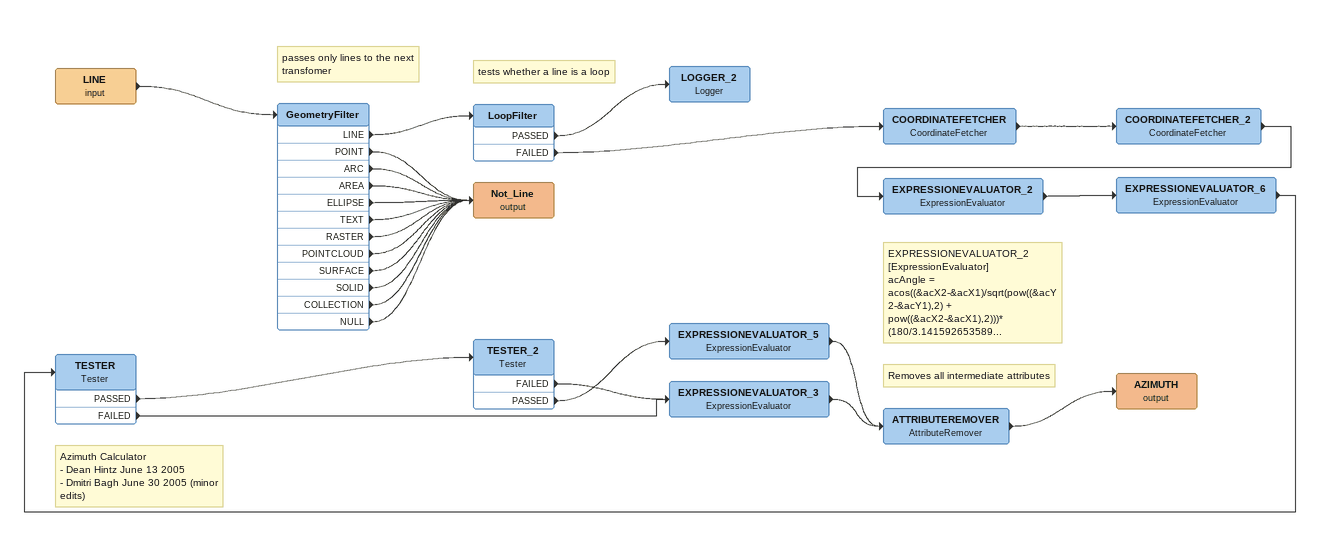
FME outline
LINE (input)
    -> GeometryFilter
Note: passes only lines to the next transfomer
GeometryFilter
    LINE -> LoopFilter
    POINT -> Not_Line (output)
    ARC -> Not_Line (output)
    AREA -> Not_Line (output)
    ELLIPSE -> Not_Line (output)
    TEXT -> Not_Line (output)
    RASTER -> Not_Line (output)
    POINTCLOUD -> Not_Line (output)
    SURFACE -> Not_Line (output)
    SOLID -> Not_Line (output)
    COLLECTION -> Not_Line (output)
    NULL -> Not_Line (output)
Note: tests whether a line is a loop
LoopFilter
    PASSED -> LOGGER_2
    FAILED -> COORDINATEFETCHER
LOGGER_2: Logger
COORDINATEFETCHER: CoordinateFetcher
    -> COORDINATEFETCHER_2
COORDINATEFETCHER_2: CoordinateFetcher
    -> EXPRESSIONEVALUATOR_2
Note: EXPRESSIONEVALUATOR_2 [ExpressionEvaluator] / acAngle = acos((&acX2-&acX1)/sqrt(pow((&acY2-&acY1),2) + pow((&acX2-&acX1),2)))* (180/3.141592653589...
EXPRESSIONEVALUATOR_2: ExpressionEvaluator
    -> EXPRESSIONEVALUATOR_6
EXPRESSIONEVALUATOR_6: ExpressionEvaluator
    -> TESTER
Note: Azimuth Calculator / - Dean Hintz June 13 2005 / - Dmitri Bagh June 30 2005 (minor edits)
TESTER: Tester
    PASSED -> TESTER_2
    FAILED -> EXPRESSIONEVALUATOR_3
TESTER_2: Tester
    FAILED -> EXPRESSIONEVALUATOR_3
    PASSED -> EXPRESSIONEVALUATOR_5
EXPRESSIONEVALUATOR_5: ExpressionEvaluator
    -> ATTRIBUTEREMOVER
EXPRESSIONEVALUATOR_3: ExpressionEvaluator
    -> ATTRIBUTEREMOVER
Note: Removes all intermediate attributes
ATTRIBUTEREMOVER: AttributeRemover
    -> AZIMUTH (output)
AZIMUTH (output)
Not_Line (output)
